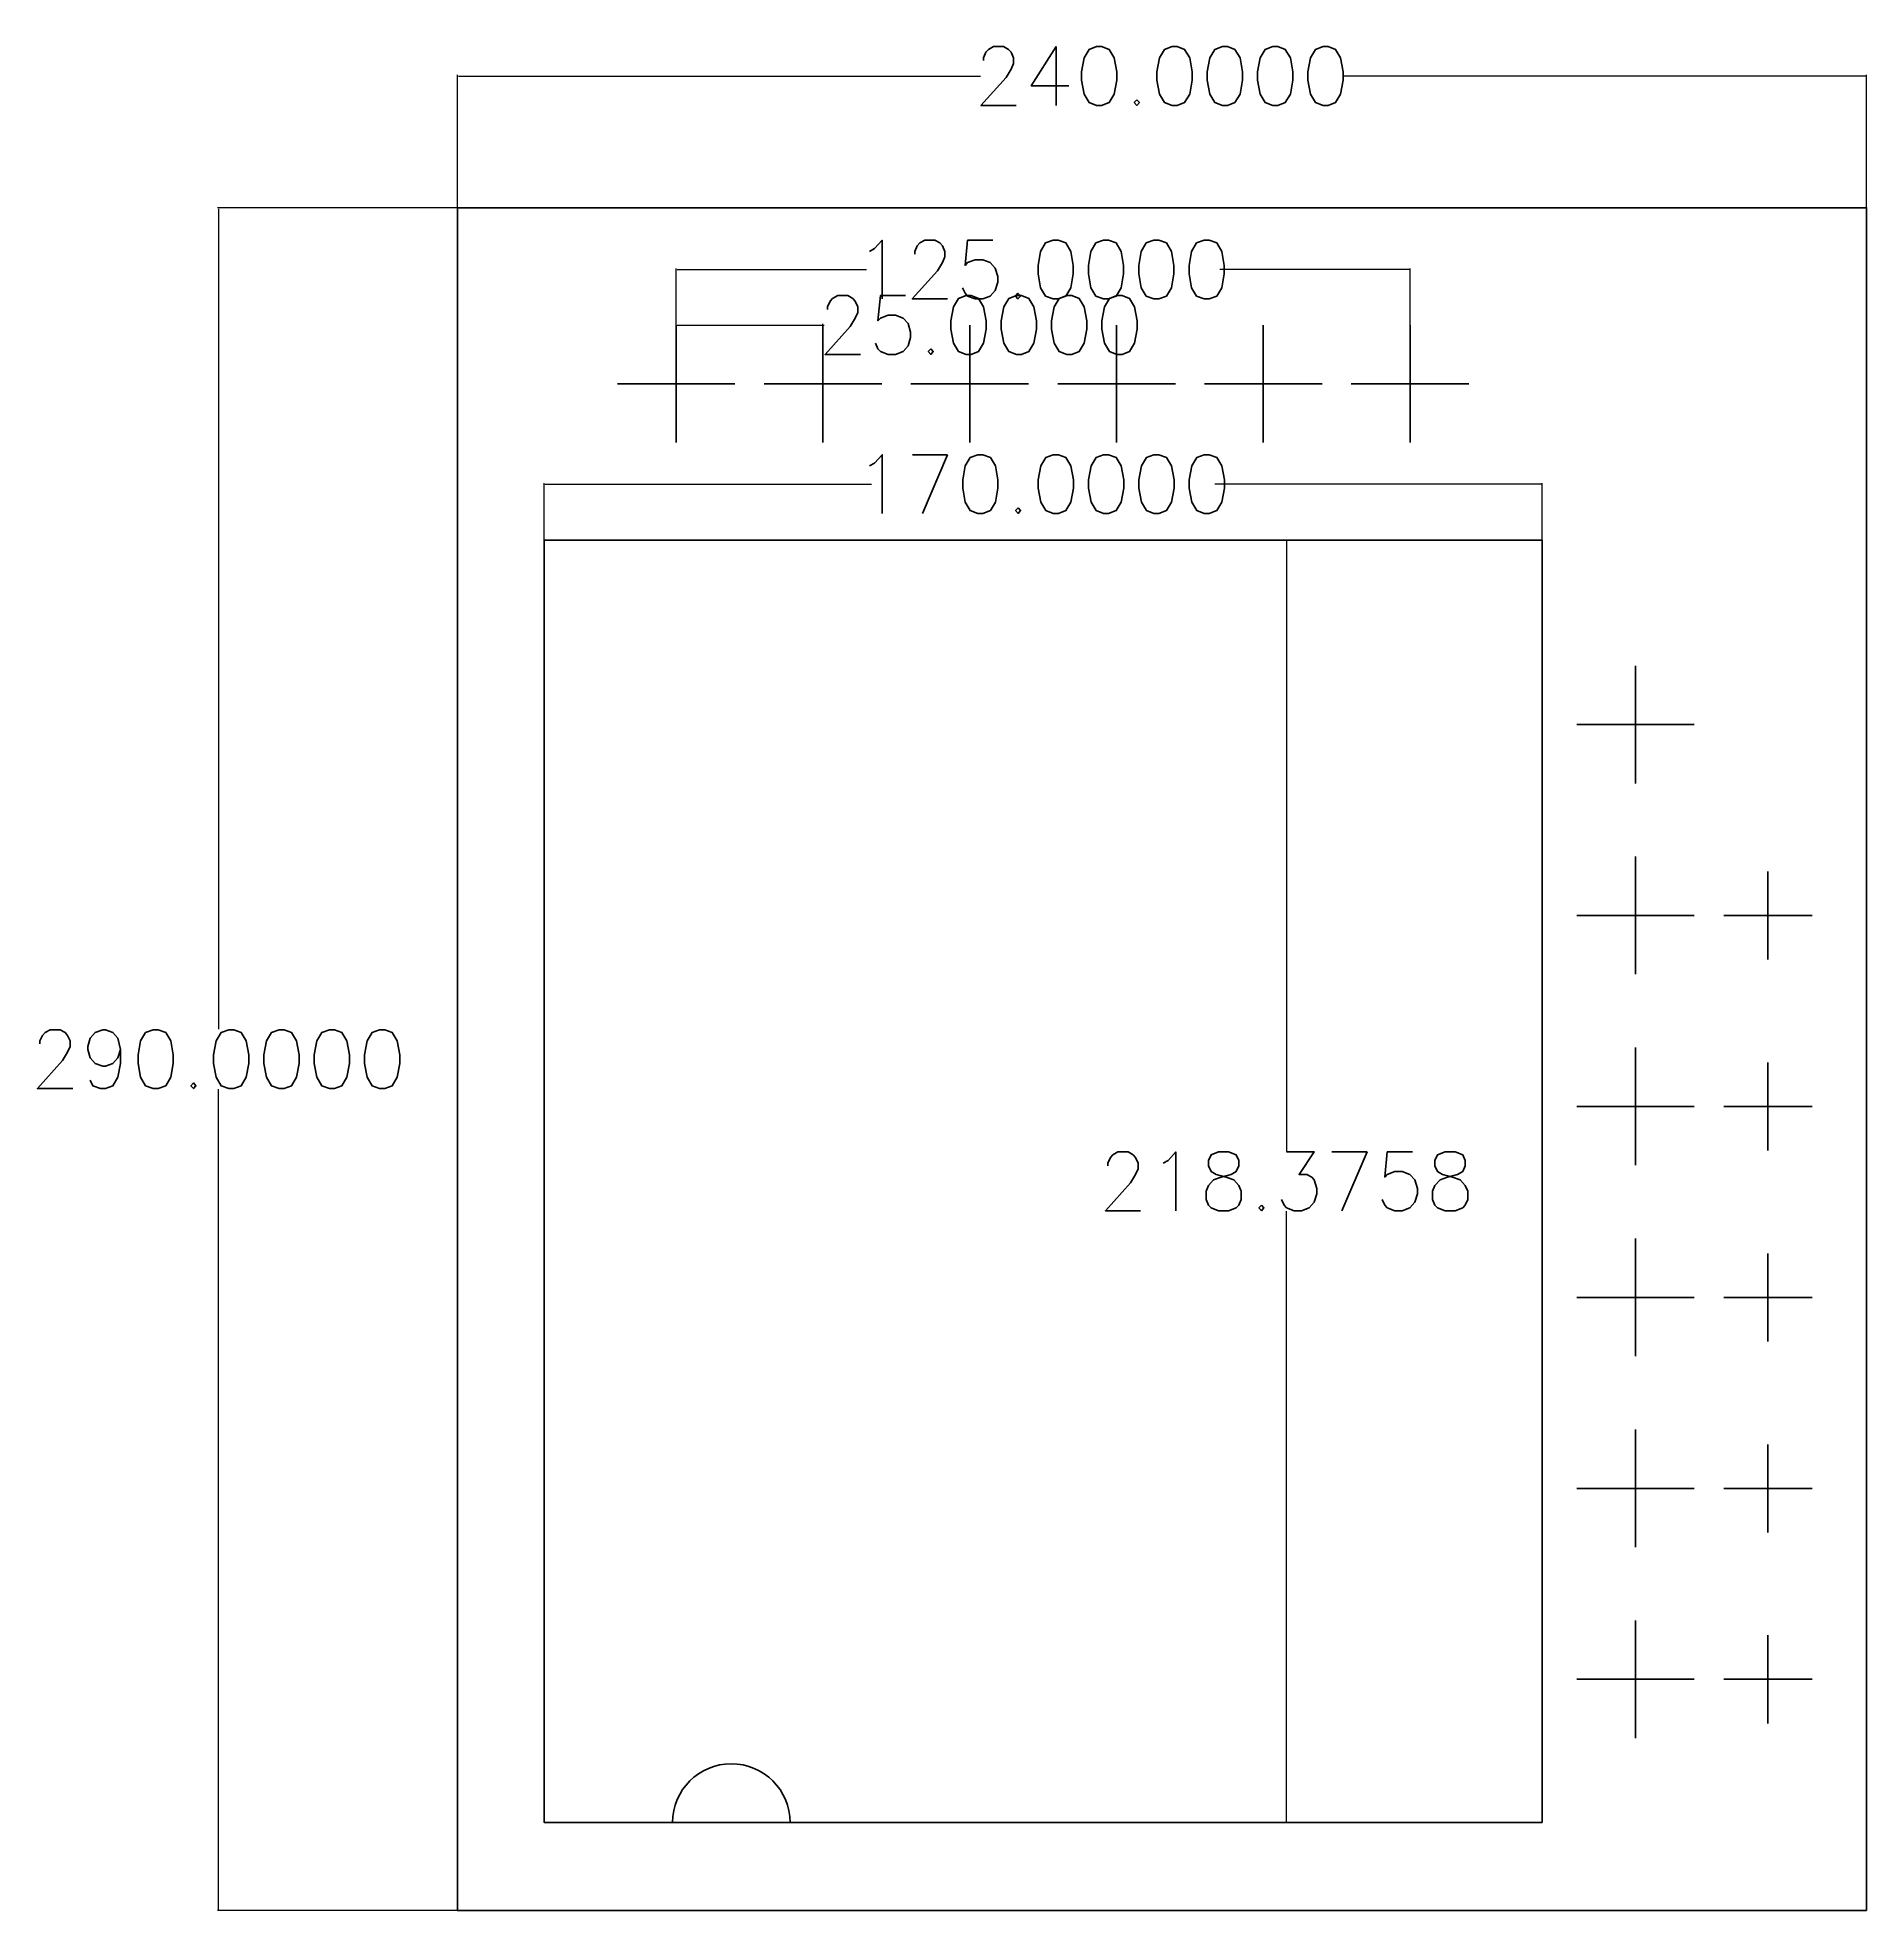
# Model space of a CAD drawing. Header units: millimetres. Extents: x -1276 to 1832, y -1676 to -667.
# Drawn here: x -1275.5 to -964, y -985.7 to -666.7 of the extents above; entities that cross this region are included whole.
import ezdxf

# ---------------------------------------------------------------- set-up
doc = ezdxf.new("R2010")
doc.units = ezdxf.units.MM
doc.header["$MEASUREMENT"] = 0
for name, color, linetype in [('box', 6, 'Continuous'), ('dim', 7, 'Continuous'), ('Layer 1', 7, 'Continuous')]:
    doc.layers.add(name, color=color, linetype=linetype)
doc.styles.get("Standard").update_dxf_attribs({"font": 'txt.shx', "height": 10})
doc.dimstyles.get("Standard").update_dxf_attribs({"dimtxt": 0.18, "dimasz": 0.18, "dimexe": 0.18, "dimexo": 0.0625, "dimgap": 0.09, "dimtad": 0, "dimtih": 1, "dimtoh": 1, "dimdec": 4, "dimzin": 0, "dimdsep": 46, "dimtxsty": 'Standard', "dimcen": 0.09, "dimadec": 0, "dimazin": 0, "dimtfac": 1, "dimtdec": 4, "dimtofl": 0, "dimtmove": 0, "dimatfit": 3, "dimfxl": 1, "dimtolj": 1, "dimtzin": 0, "dimarcsym": 0})

# ---------------------------------------------------------------- blocks, each defined once
blk = doc.blocks.new('block 22')
at = {"layer": 'Layer 1', "color": 250, "lineweight": 35, "true_color": 0x231f20}
for points in [[(-1041.76, -715.7), (-1041.76, -735.73)], [(-1051.78, -725.72), (-1031.74, -725.72)]]:
    blk.add_lwpolyline(points, dxfattribs=at)
blk = doc.blocks.new('block 23')
at = {"layer": 'Layer 1', "color": 250, "lineweight": 35, "true_color": 0x231f20}
for points in [[(-1066.76, -715.7), (-1066.76, -735.73)], [(-1076.78, -725.72), (-1056.74, -725.72)]]:
    blk.add_lwpolyline(points, dxfattribs=at)
blk = doc.blocks.new('block 24')
at = {"layer": 'Layer 1', "color": 250, "lineweight": 35, "true_color": 0x231f20}
for points in [[(-1091.76, -715.7), (-1091.76, -735.73)], [(-1101.78, -725.72), (-1081.74, -725.72)]]:
    blk.add_lwpolyline(points, dxfattribs=at)
blk = doc.blocks.new('block 26')
at = {"layer": 'Layer 1', "color": 250, "lineweight": 35, "true_color": 0x231f20}
for points in [[(-1003.36, -826.28), (-1003.36, -806.24)], [(-1013.38, -816.26), (-993.35, -816.26)]]:
    blk.add_lwpolyline(points, dxfattribs=at)
blk = doc.blocks.new('block 27')
at = {"layer": 'Layer 1', "color": 250, "lineweight": 35, "true_color": 0x231f20}
for points in [[(-1003.36, -858.8), (-1003.36, -838.77)], [(-1013.38, -848.78), (-993.35, -848.78)]]:
    blk.add_lwpolyline(points, dxfattribs=at)
blk = doc.blocks.new('block 28')
at = {"layer": 'Layer 1', "color": 250, "lineweight": 35, "true_color": 0x231f20}
for points in [[(-1003.36, -793.76), (-1003.36, -773.72)], [(-1013.38, -783.74), (-993.35, -783.74)]]:
    blk.add_lwpolyline(points, dxfattribs=at)
blk = doc.blocks.new('block 29')
at = {"layer": 'Layer 1', "color": 250, "lineweight": 35, "true_color": 0x231f20}
for points in [[(-1003.36, -891.32), (-1003.36, -871.29)], [(-1013.38, -881.31), (-993.35, -881.31)]]:
    blk.add_lwpolyline(points, dxfattribs=at)
blk = doc.blocks.new('block 30')
at = {"layer": 'Layer 1', "color": 250, "lineweight": 35, "true_color": 0x231f20}
for points in [[(-1003.36, -923.85), (-1003.36, -903.81)], [(-1013.38, -913.83), (-993.35, -913.83)]]:
    blk.add_lwpolyline(points, dxfattribs=at)
blk = doc.blocks.new('block 31')
at = {"layer": 'Layer 1', "color": 250, "lineweight": 35, "true_color": 0x231f20}
for points in [[(-1003.36, -956.37), (-1003.36, -936.33)], [(-1013.38, -946.35), (-993.35, -946.35)]]:
    blk.add_lwpolyline(points, dxfattribs=at)
blk = doc.blocks.new('block 25')
at = {"layer": 'Layer 1'}
for name in ['block 28', 'block 26', 'block 27', 'block 29', 'block 30', 'block 31']:
    blk.add_blockref(name, (0, 0), dxfattribs=at)
blk = doc.blocks.new('block 33')
at = {"layer": 'Layer 1', "color": 250, "lineweight": 35, "true_color": 0x231f20}
for points in [[(-980.8, -823.76), (-980.8, -808.76)], [(-988.3, -816.26), (-973.3, -816.26)]]:
    blk.add_lwpolyline(points, dxfattribs=at)
blk = doc.blocks.new('block 34')
at = {"layer": 'Layer 1', "color": 250, "lineweight": 35, "true_color": 0x231f20}
for points in [[(-980.8, -856.28), (-980.8, -841.28)], [(-988.3, -848.78), (-973.3, -848.78)]]:
    blk.add_lwpolyline(points, dxfattribs=at)
blk = doc.blocks.new('block 35')
at = {"layer": 'Layer 1', "color": 250, "lineweight": 35, "true_color": 0x231f20}
for points in [[(-980.8, -888.81), (-980.8, -873.81)], [(-988.3, -881.31), (-973.3, -881.31)]]:
    blk.add_lwpolyline(points, dxfattribs=at)
blk = doc.blocks.new('block 36')
at = {"layer": 'Layer 1', "color": 250, "lineweight": 35, "true_color": 0x231f20}
for points in [[(-980.8, -921.33), (-980.8, -906.33)], [(-988.3, -913.83), (-973.3, -913.83)]]:
    blk.add_lwpolyline(points, dxfattribs=at)
blk = doc.blocks.new('block 37')
at = {"layer": 'Layer 1', "color": 250, "lineweight": 35, "true_color": 0x231f20}
for points in [[(-980.8, -953.85), (-980.8, -938.85)], [(-988.3, -946.35), (-973.3, -946.35)]]:
    blk.add_lwpolyline(points, dxfattribs=at)
blk = doc.blocks.new('block 32')
at = {"layer": 'Layer 1'}
for name in ['block 33', 'block 34', 'block 35', 'block 36', 'block 37']:
    blk.add_blockref(name, (0, 0), dxfattribs=at)
blk = doc.blocks.new('*D438')
at = {"layer": 'Defpoints', "color": 0, "transparency": 16777216}
for p in [(-1019.24, -742.79), (-1189.24, -752.35), (-1019.24, -752.35)]:
    blk.add_point(p, dxfattribs=at)
at = {"layer": 'dim', "color": 0, "lineweight": -2, "transparency": 16777216}
for p, q in [((-1189.24, -752.29), (-1189.24, -742.61)), ((-1189.06, -742.79), (-1133.5, -742.79)), ((-1019.42, -742.79), (-1074.99, -742.79)), ((-1019.24, -752.29), (-1019.24, -742.61))]:
    blk.add_line(p, q, dxfattribs=at)
at = {"layer": 'dim', "color": 0, "transparency": 16777216}
for points in [[(-1189.06, -742.76), (-1189.06, -742.82), (-1189.24, -742.79)], [(-1019.42, -742.76), (-1019.42, -742.82), (-1019.24, -742.79)]]:
    blk.add_solid(points, dxfattribs=at)
at = {"layer": 'dim', "color": 0, "transparency": 16777216, "insert": (-1104.24, -742.79), "char_height": 10, "attachment_point": 5}
blk.add_mtext('\\A1;170.0000', dxfattribs=at)
blk = doc.blocks.new('*D439')
at = {"layer": 'Defpoints', "color": 0, "transparency": 16777216}
for p in [(-1019.24, -752.35), (-1062.8, -970.73), (-1019.24, -970.73)]:
    blk.add_point(p, dxfattribs=at)
at = {"layer": 'dim', "color": 0, "lineweight": -2, "transparency": 16777216}
for p, q in [((-1019.31, -752.35), (-1062.98, -752.35)), ((-1062.8, -752.53), (-1062.8, -856.45)), ((-1062.8, -970.55), (-1062.8, -866.63)), ((-1019.31, -970.73), (-1062.98, -970.73))]:
    blk.add_line(p, q, dxfattribs=at)
at = {"layer": 'dim', "color": 0, "transparency": 16777216}
for points in [[(-1062.83, -752.53), (-1062.77, -752.53), (-1062.8, -752.35)], [(-1062.83, -970.55), (-1062.77, -970.55), (-1062.8, -970.73)]]:
    blk.add_solid(points, dxfattribs=at)
at = {"layer": 'dim', "color": 0, "transparency": 16777216, "insert": (-1062.8, -861.54), "char_height": 10, "attachment_point": 5}
blk.add_mtext('\\A1;218.3758', dxfattribs=at)
blk = doc.blocks.new('*D440')
at = {"layer": 'Defpoints', "color": 0, "transparency": 16777216}
for p in [(-964.01, -673.29), (-1204.01, -695.73), (-964.01, -695.73)]:
    blk.add_point(p, dxfattribs=at)
at = {"layer": 'dim', "color": 0, "lineweight": -2, "transparency": 16777216}
for p, q in [((-1204.01, -695.66), (-1204.01, -673.11)), ((-1203.83, -673.29), (-1114.94, -673.29)), ((-964.19, -673.29), (-1053.09, -673.29)), ((-964.01, -695.66), (-964.01, -673.11))]:
    blk.add_line(p, q, dxfattribs=at)
at = {"layer": 'dim', "color": 0, "transparency": 16777216}
for points in [[(-1203.83, -673.26), (-1203.83, -673.32), (-1204.01, -673.29)], [(-964.19, -673.26), (-964.19, -673.32), (-964.01, -673.29)]]:
    blk.add_solid(points, dxfattribs=at)
at = {"layer": 'dim', "color": 0, "transparency": 16777216, "insert": (-1084.01, -673.29), "char_height": 10, "attachment_point": 5}
blk.add_mtext('\\A1;240.0000', dxfattribs=at)
blk = doc.blocks.new('*D441')
at = {"layer": 'Defpoints', "color": 0, "transparency": 16777216}
for p in [(-1204.01, -695.73), (-1244.69, -985.73), (-1204.01, -985.73)]:
    blk.add_point(p, dxfattribs=at)
at = {"layer": 'dim', "color": 0, "lineweight": -2, "transparency": 16777216}
for p, q in [((-1204.08, -695.73), (-1244.87, -695.73)), ((-1244.69, -695.91), (-1244.69, -835.64)), ((-1244.69, -985.55), (-1244.69, -845.82)), ((-1204.08, -985.73), (-1244.87, -985.73))]:
    blk.add_line(p, q, dxfattribs=at)
at = {"layer": 'dim', "color": 0, "transparency": 16777216}
for points in [[(-1244.72, -695.91), (-1244.66, -695.91), (-1244.69, -695.73)], [(-1244.72, -985.55), (-1244.66, -985.55), (-1244.69, -985.73)]]:
    blk.add_solid(points, dxfattribs=at)
at = {"layer": 'dim', "color": 0, "transparency": 16777216, "insert": (-1244.69, -840.73), "char_height": 10, "attachment_point": 5}
blk.add_mtext('\\A1;290.0000', dxfattribs=at)
blk = doc.blocks.new('*D454')
at = {"layer": 'Defpoints', "color": 0, "transparency": 16777216}
for p in [(-1166.76, -706.25), (-1166.76, -725.72), (-1041.76, -725.72)]:
    blk.add_point(p, dxfattribs=at)
at = {"layer": 'dim', "color": 0, "lineweight": -2, "transparency": 16777216}
for p, q in [((-1166.76, -725.65), (-1166.76, -706.07)), ((-1166.58, -706.25), (-1134.35, -706.25)), ((-1041.94, -706.25), (-1074.17, -706.25)), ((-1041.76, -725.65), (-1041.76, -706.07))]:
    blk.add_line(p, q, dxfattribs=at)
at = {"layer": 'dim', "color": 0, "transparency": 16777216}
for points in [[(-1166.58, -706.22), (-1166.58, -706.28), (-1166.76, -706.25)], [(-1041.94, -706.22), (-1041.94, -706.28), (-1041.76, -706.25)]]:
    blk.add_solid(points, dxfattribs=at)
at = {"layer": 'dim', "color": 0, "transparency": 16777216, "insert": (-1104.26, -706.25), "char_height": 10, "attachment_point": 5}
blk.add_mtext('\\A1;125.0000', dxfattribs=at)
blk = doc.blocks.new('*D455')
at = {"layer": 'Defpoints', "color": 0, "transparency": 16777216}
for p in [(-1141.76, -715.7), (-1166.76, -725.72), (-1141.76, -725.72)]:
    blk.add_point(p, dxfattribs=at)
at = {"layer": 'dim', "color": 0, "lineweight": -2, "transparency": 16777216}
for p, q in [((-1166.76, -725.65), (-1166.76, -715.52)), ((-1166.58, -715.7), (-1141.94, -715.7)), ((-1141.76, -725.65), (-1141.76, -715.52)), ((-1141.76, -715.7), (-1141.58, -715.7))]:
    blk.add_line(p, q, dxfattribs=at)
at = {"layer": 'dim', "color": 0, "transparency": 16777216}
for points in [[(-1166.58, -715.67), (-1166.58, -715.73), (-1166.76, -715.7)], [(-1141.94, -715.67), (-1141.94, -715.73), (-1141.76, -715.7)]]:
    blk.add_solid(points, dxfattribs=at)
at = {"layer": 'dim', "color": 0, "transparency": 16777216, "insert": (-1114.82, -715.7), "char_height": 10, "attachment_point": 5}
blk.add_mtext('\\A1;25.0000', dxfattribs=at)

msp = doc.modelspace()

# ---------------------------------------------------------------- linework, layer by layer
at = {"layer": 'box', "lineweight": 35}
for points in [[(-964.01261, -985.7269), (-1204.01261, -985.7269), (-1204.01261, -695.7269), (-964.01261, -695.7269), (-964.01261, -985.7269)], [(-1166.76017, -715.69869), (-1166.76017, -735.73416)], [(-1141.76017, -715.69869), (-1141.76017, -735.73416)], [(-1116.76017, -715.69869), (-1116.76017, -735.73416)], [(-1176.7779, -725.71643), (-1156.74243, -725.71643)], [(-1151.7779, -725.71643), (-1131.74243, -725.71643)], [(-1126.7779, -725.71643), (-1106.74243, -725.71643)], [(-1019.24307, -970.7269), (-1189.24307, -970.7269), (-1189.24307, -752.35114), (-1019.24307, -752.35114), (-1019.24307, -970.7269)]]:
    msp.add_lwpolyline(points, dxfattribs=at)
msp.add_open_spline([(-1167.3647, -970.7269), (-1167.3647, -965.20405), (-1162.88755, -960.7269), (-1157.3647, -960.7269), (-1151.84185, -960.7269), (-1147.3647, -965.20405), (-1147.3647, -970.7269)], degree=3, knots=[0, 0, 0, 0, 1, 1, 1, 2, 2, 2, 2], dxfattribs=at)

# ---------------------------------------------------------------- block references
at = {"layer": 'box'}
for name in ['block 24', 'block 23', 'block 22', 'block 25', 'block 32']:
    msp.add_blockref(name, (0, 0), dxfattribs=at)

# ---------------------------------------------------------------- dimensions: what is measured, and where the dimension line sits
at = {"layer": 'dim'}
for base, p1, p2, picture, middle in [((-964.01261, -673.28864), (-1204.01261, -695.7269), (-964.01261, -695.7269), '*D440', (-1084.01261, -673.28864)), ((-1166.76017, -706.24936), (-1041.76017, -725.71643), (-1166.76017, -725.71643), '*D454', (-1104.26017, -706.24936)), ((-1141.76017, -715.69869), (-1166.76017, -725.71643), (-1141.76017, -725.71643), '*D455', (-1114.8235, -715.69869)), ((-1019.24307, -742.79317), (-1189.24307, -752.35114), (-1019.24307, -752.35114), '*D438', (-1104.24307, -742.79317))]:
    dim = msp.add_linear_dim(base=base, p1=p1, p2=p2, dimstyle='Standard', dxfattribs=at)
    dim.commit()
    dim.dimension.update_dxf_attribs({"geometry": picture, "text_midpoint": middle})
for base, p1, p2, picture, middle in [((-1244.68954, -985.7269), (-1204.01261, -695.7269), (-1204.01261, -985.7269), '*D441', (-1244.68954, -840.7269)), ((-1062.80146, -970.7269), (-1019.24307, -752.35114), (-1019.24307, -970.7269), '*D439', (-1062.80146, -861.53902))]:
    dim = msp.add_linear_dim(base=base, p1=p1, p2=p2, angle=90, dimstyle='Standard', dxfattribs=at)
    dim.commit()
    dim.dimension.update_dxf_attribs({"geometry": picture, "text_midpoint": middle})

doc.saveas('drawing.dxf')
